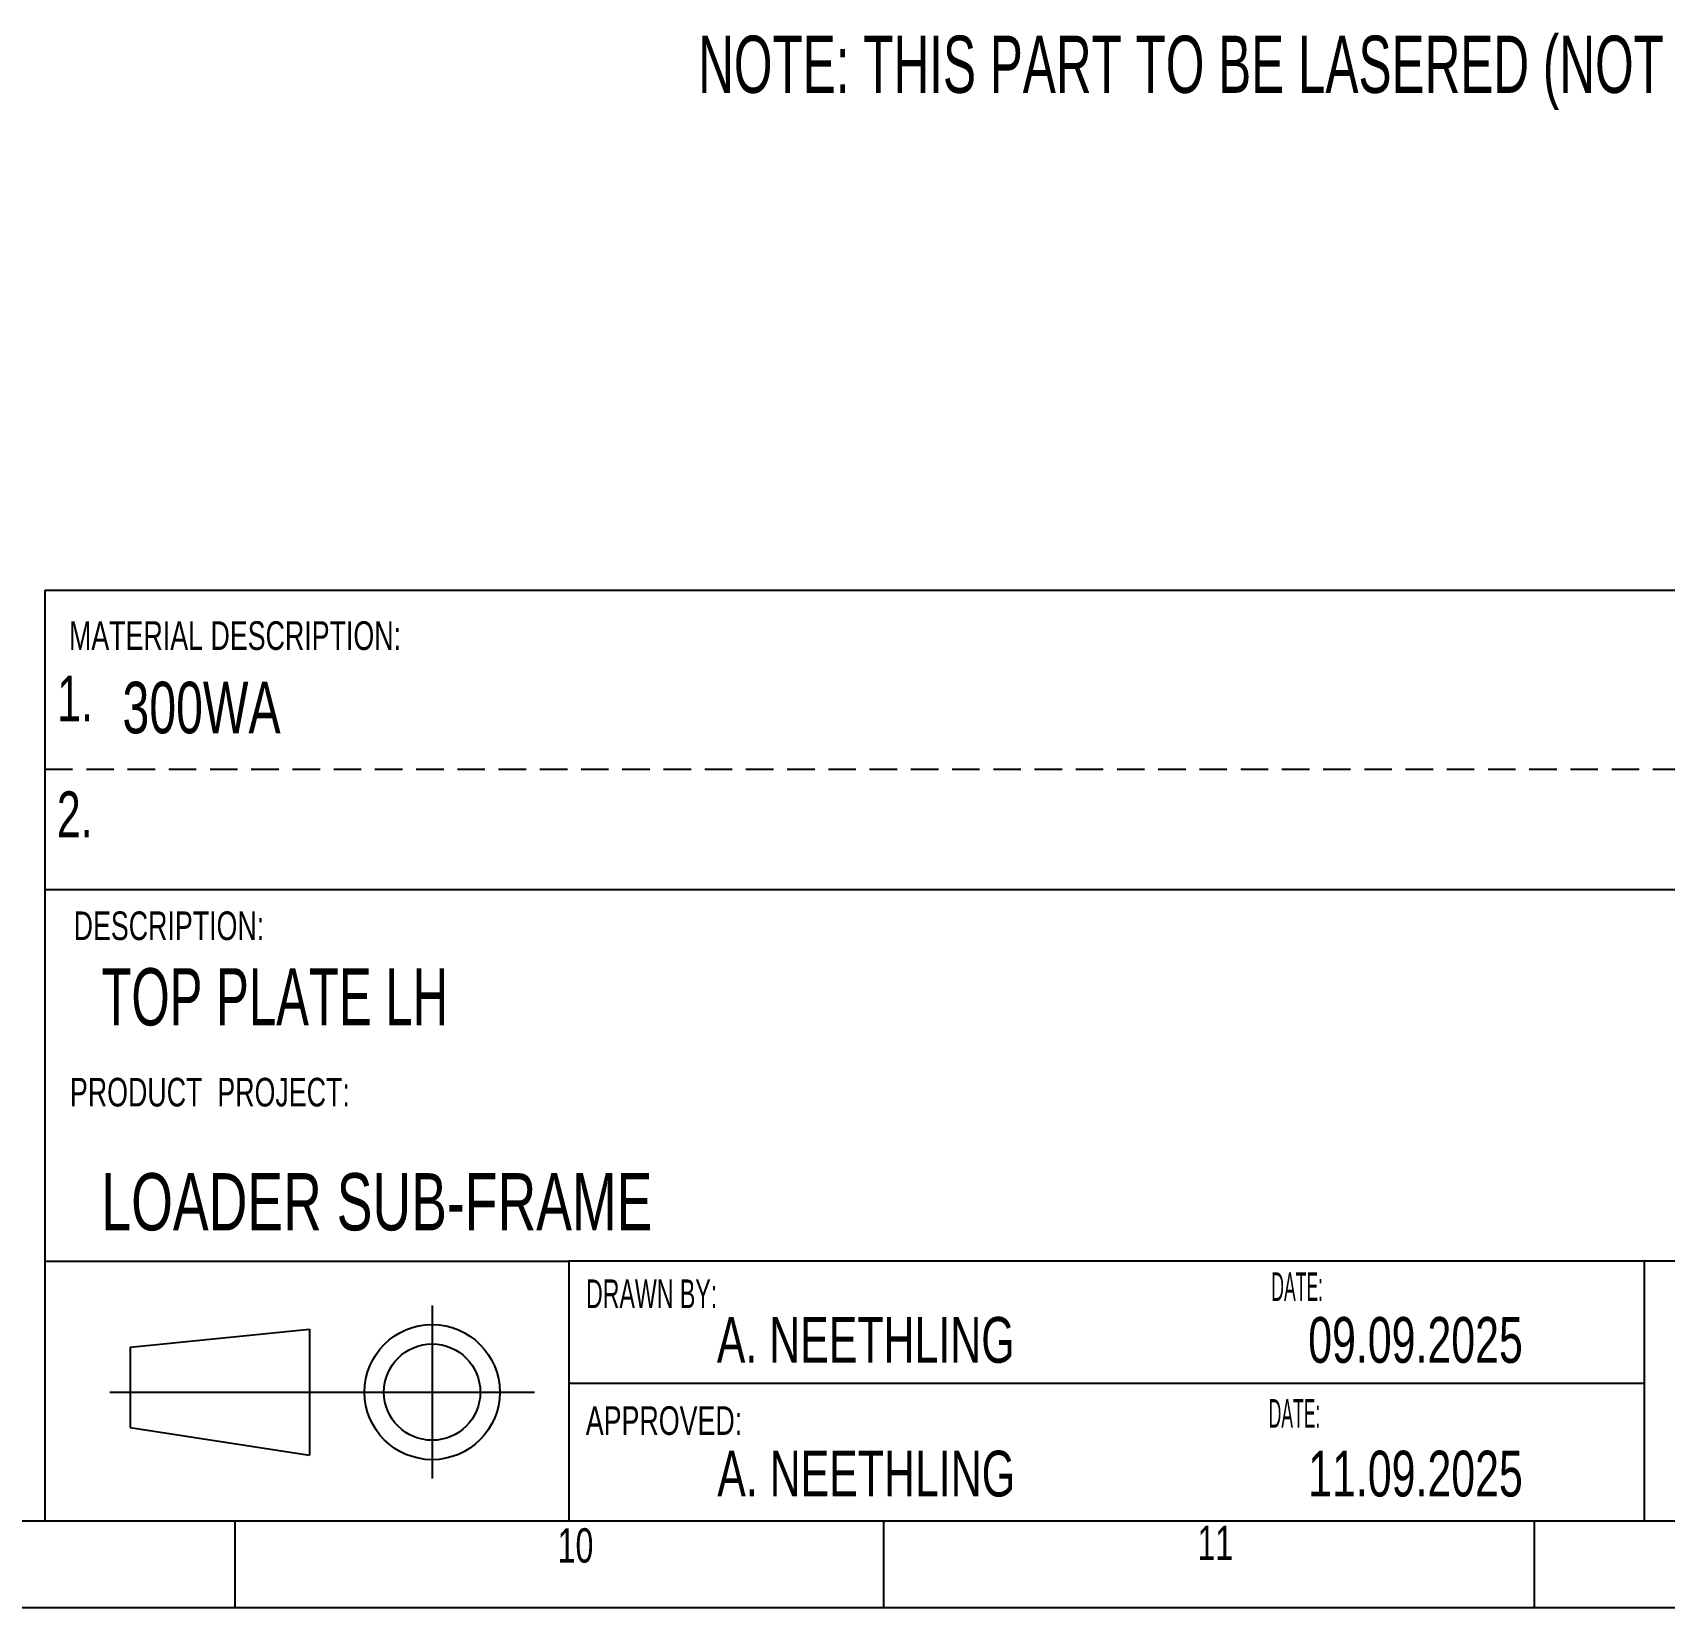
# Model space of a CAD drawing. Extents: x 10 to 2090, y 10 to 1486.
# Drawn here: x 1303.3 to 1680.3, y 10.1 to 374.1 of the extents above; entities that cross this region are included whole.
import ezdxf
from ezdxf.enums import TextEntityAlignment as Align

# ---------------------------------------------------------------- set-up
doc = ezdxf.new("R2010")
doc.units = 0
doc.header["$LTSCALE"] = 5
doc.linetypes.add('HIDDEN', pattern=[1.905, 1.27, -0.635])
doc.layers.get('0').update_dxf_attribs({"linetype": 'CONTINUOUS'})
doc.layers.add('COMPONENTS', color=7, linetype='CONTINUOUS')

# ---------------------------------------------------------------- blocks, each defined once
blk = doc.blocks.new('BLOCK4')
at = {"layer": 'COMPONENTS', "color": 7}
for p, q in [((1517.03, 110.43), (1517.03, 70.43)), ((1442.54, 90.43), (1540.65, 90.43))]:
    blk.add_line(p, q, dxfattribs=at)
at = {"layer": 'COMPONENTS'}
for p, q in [((1447.3, 100.81), (1488.69, 105)), ((1488.69, 105), (1488.69, 75.85)), ((1447.3, 100.81), (1447.3, 82.25)), ((1447.3, 82.25), (1488.69, 75.85))]:
    blk.add_line(p, q, dxfattribs=at)
for radius in [15.62, 11.13]:
    blk.add_circle((1517.03, 90.43), radius, dxfattribs=at)

msp = doc.modelspace()

# ---------------------------------------------------------------- linework, layer by layer
at = {"layer": 'COMPONENTS', "color": 7}
for p, q in [((1306.151, 30.104), (1306.151, 245.236)), ((1306.151, 245.236), (2070.288, 245.236)), ((1306.151, 176.082), (2070.288, 176.082)), ((1306.151, 90.133), (1427.127, 90.133)), ((2070.288, 90.133), (1427.127, 90.133)), ((1427.127, 90.133), (1427.127, 30.104)), ((1675.579, 90.133), (1675.579, 61.905)), ((1427.127, 61.905), (1675.579, 61.905)), ((1675.579, 61.905), (1675.579, 30.104)), ((1251.998, 30.104), (1350.02, 30.104)), ((1350.02, 30.104), (2070.288, 30.104)), ((9.955, 10.104), (2090.288, 10.104))]:
    msp.add_line(p, q, dxfattribs=at)
at = {"layer": 'COMPONENTS', "color": 8, "linetype": 'HIDDEN'}
msp.add_line((1306.151, 203.851), (2070.288, 203.851), dxfattribs=at)
at = {"layer": 'COMPONENTS', "color": 7, "linetype": 'CONTINUOUS'}
for p, q in [((1350.02, 10.104), (1350.02, 30.104)), ((1499.945, 10.104), (1499.945, 30.104)), ((1650.298, 10.104), (1650.298, 30.104))]:
    msp.add_line(p, q, dxfattribs=at)

# ---------------------------------------------------------------- block references
at = {"color": 7, "linetype": 'CONTINUOUS'}
msp.add_blockref('BLOCK4', (-121.473, -30.566), dxfattribs=at)

# ---------------------------------------------------------------- texts
at = {"layer": 'COMPONENTS', "color": 7}
for s, height, width, p in [('NOTE:^JTHIS PART TO BE LASERED (NOT FLAME CUT).', 13.22917, 0.646739, (1457.024, 356.222)), ('MATERIAL DESCRIPTION:', 6.61458, 0.7, (1311.661, 229.448)), ('300WA', 11.9062, 0.7, (1324.008, 208.584)), ('DESCRIPTION:', 6.61458, 0.7, (1312.728, 162.376)), ('TOP PLATE LH', 13.22917, 0.641667, (1319.145, 140.657)), ('PRODUCT ^JPROJECT:', 6.61458, 0.7, (1311.873, 123.91)), ('LOADER SUB-FRAME', 13.22917, 0.7, (1319.145, 93.284)), ('DATE:           ', 6.61458, 0.459375, (1589.451, 78.954)), ('DRAWN BY:  ', 6.61458, 0.604545, (1431.12, 77.309)), ('A. NEETHLING', 10.58333, 0.7, (1461.335, 63.462)), ('09.09.2025', 10.5833, 0.7, (1597.981, 63.462)), ('APPROVED:', 6.6146, 0.7, (1431.068, 47.996)), ('DATE:           ', 6.61458, 0.459375, (1588.837, 49.641)), ('A. NEETHLING', 10.58333, 0.7, (1461.436, 32.564)), ('11.09.2025', 10.5833, 0.7, (1597.981, 32.564)), ('10', 7.9375, 0.7, (1424.553, 18.073)), ('11', 7.9375, 0.7, (1572.387, 18.647))]:
    msp.add_text(s, height=height, dxfattribs=dict(at, width=width)).set_placement(p, align=Align.BOTTOM_LEFT)
at = {"layer": 'COMPONENTS', "color": 8, "width": 0.7}
for s, p in [('1.', (1308.935, 211.737)), ('2.', (1308.849, 184.969))]:
    msp.add_text(s, height=10.5833, dxfattribs=at).set_placement(p, align=Align.BOTTOM_LEFT)

doc.saveas('drawing.dxf')
